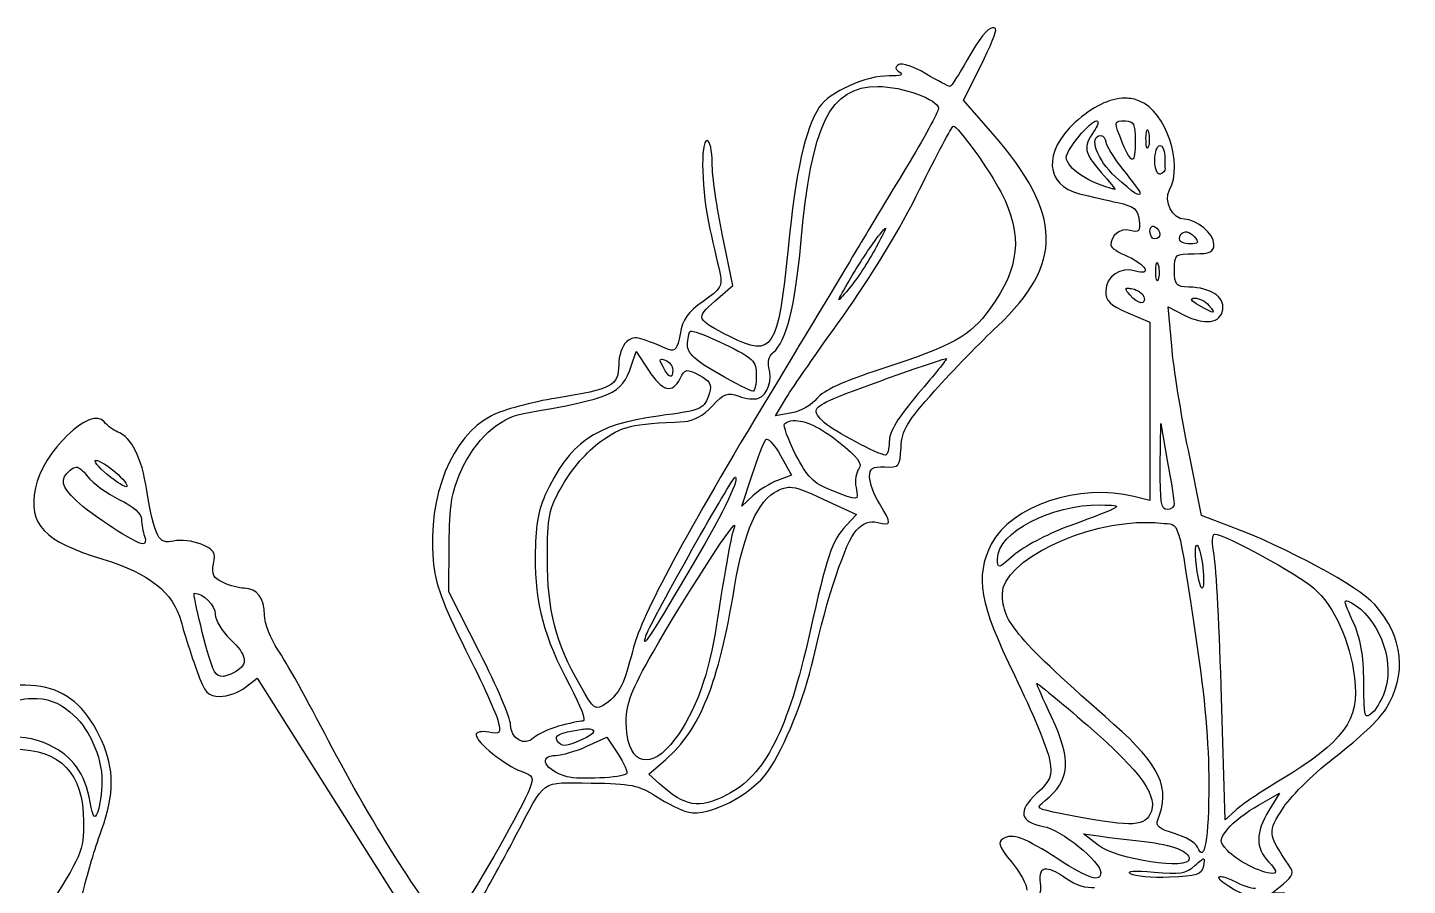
# Model space of a CAD drawing. Extents: x -354 to -51, y 1 to 137.
# Drawn here: x -136.2 to -62, y 91.2 to 137.4 of the extents above; entities that cross this region are included whole.
import ezdxf

# ---------------------------------------------------------------- set-up
doc = ezdxf.new("R2010")
doc.units = 0
doc.layers.add('Layer_1', color=7, linetype='CONTINUOUS')

msp = doc.modelspace()

# ---------------------------------------------------------------- linework, layer by layer
at = {"layer": 'Layer_1', "color": 7}
for points in [[(-84.309481, 137.366952), (-84.309481, 137.366952)], [(-84.290188, 131.659118), (-85.869419, 133.477577), (-84.938966, 135.324149)], [(-90.471515, 134.206836), (-90.471515, 134.206836)], [(-77.176201, 133.575144), (-77.176201, 133.575144)], [(-78.712991, 132.354753), (-78.712991, 132.354753)], [(-77.164077, 132.354753), (-77.164077, 132.354753)], [(-86.41457, 132.074185), (-86.41457, 132.074185)], [(-78.486993, 131.561003), (-78.486993, 131.561003)], [(-75.992191, 131.879604), (-75.992191, 131.879604)], [(-75.311993, 131.031836), (-75.311993, 131.031836)], [(-99.230877, 122.6699), (-98.272865, 123.498377), (-98.830694, 126.191615)], [(-90.059205, 126.585183), (-90.059205, 126.585183)], [(-75.679102, 126.697078), (-75.679102, 126.697078)], [(-73.933953, 126.387847), (-73.933953, 126.387847)], [(-75.463025, 124.735854), (-75.463025, 124.735854)], [(-77.028477, 123.35892), (-77.028477, 123.35892)], [(-73.425733, 122.820381), (-73.425733, 122.820381)], [(-77.031785, 122.036003), (-75.84116, 121.525576), (-75.84116, 116.73276), (-75.84116, 111.939943), (-76.701055, 112.156021)], [(-74.672032, 120.252271), (-74.855586, 122.351849), (-74.007266, 121.913081)], [(-100.505839, 121.043264), (-100.505839, 121.043264)], [(-103.745882, 119.154799), (-103.47303, 119.960676), (-103.47303, 119.960676)], [(-103.47303, 119.960676), (-102.817634, 118.948094)], [(-102.098297, 119.543958), (-102.098297, 119.543958)], [(-86.780576, 119.568763), (-86.780576, 119.568763)], [(-95.109439, 116.647323), (-95.98918, 116.484715), (-95.390008, 117.474697)], [(-95.024002, 116.239974), (-95.024002, 116.239974)], [(-75.283328, 113.767773), (-75.254666, 116.082878), (-75.254666, 116.082878)], [(-75.254666, 116.082878), (-74.906299, 114.098503)], [(-96.445586, 115.244481), (-96.445586, 115.244481)], [(-95.717981, 114.365841), (-95.121566, 113.304203), (-95.866258, 113.022531)], [(-71.475535, 110.531036), (-73.063035, 111.124697), (-73.775756, 114.639244)], [(-133.592536, 113.72974), (-133.592536, 113.72974)], [(-132.532549, 114.098503), (-132.532549, 114.098503)], [(-98.137266, 113.19947), (-98.137266, 113.19947)], [(-97.203508, 112.185234), (-97.796062, 111.629609), (-97.234925, 113.327353)], [(-95.20866, 112.651011), (-95.20866, 112.651011)], [(-93.383585, 111.996168), (-91.633477, 111.177063), (-92.186345, 110.587261)], [(-78.504632, 111.699064), (-78.504632, 111.699064)], [(-98.182464, 110.608758), (-98.182464, 110.608758)], [(-75.917778, 110.762549), (-75.917778, 110.762549)], [(-72.361338, 110.129753), (-72.361338, 110.129753)], [(-111.884576, 103.752742), (-113.544285, 107.033025), (-113.532708, 109.573575)], [(-73.308326, 109.532235), (-73.308326, 109.532235)], [(-127.241983, 106.954753), (-127.241983, 106.954753)], [(-65.293105, 106.543547), (-65.293105, 106.543547)], [(-124.493624, 101.894596), (-123.863035, 102.391242), (-119.592217, 95.624522), (-115.321952, 88.858354), (-117.269949, 87.717891)], [(-81.926577, 102.090828), (-81.926577, 102.090828)], [(-136.010715, 101.291566), (-136.010715, 101.291566)], [(-71.239614, 95.273398), (-71.797994, 94.761319), (-71.990368, 101.320782)], [(-106.165715, 99.655008), (-106.165715, 99.655008)], [(-106.121067, 98.722353), (-105.048403, 99.209627), (-105.048403, 99.209627)], [(-105.048403, 99.209627), (-104.448681, 98.294609)], [(-102.2124, 96.69829), (-102.786767, 97.218086), (-101.888838, 98.006325)], [(-70.003238, 95.556173), (-68.863876, 96.195581), (-68.863876, 96.195581)], [(-68.863876, 96.195581), (-69.442101, 95.26017)], [(-79.413035, 94.002297), (-78.486993, 93.877171)], [(-78.630859, 93.400921), (-79.413035, 94.002297), (-79.413035, 94.002297)], [(-81.391345, 92.130368), (-81.391345, 92.130368)], [(-72.954995, 92.663945), (-72.954995, 92.663945)], [(-72.003048, 91.712549), (-72.003048, 91.712549)], [(-68.594331, 90.81517), (-69.285005, 90.81517), (-68.660478, 91.327798)]]:
    msp.add_lwpolyline(points, dxfattribs=at)
for points in [[(-84.309481, 137.366952), (-84.587667, 137.339097), (-85.019292, 136.785921), (-85.666021, 135.639995)], [(-84.938966, 135.324149), (-84.427393, 136.340002), (-84.068389, 137.230591), (-84.140808, 137.303012)], [(-84.140808, 137.303012), (-84.189463, 137.35167), (-84.245278, 137.373384), (-84.309481, 137.366952)], [(-89.354753, 135.384784), (-89.570549, 135.251409), (-89.554448, 135.135579), (-89.296875, 134.974678)], [(-87.890725, 134.888688), (-88.530755, 135.26377), (-89.189337, 135.487011), (-89.354753, 135.384784)], [(-85.666021, 135.639995), (-86.110945, 134.851638), (-86.531535, 134.206836), (-86.600882, 134.206836)], [(-89.864077, 134.773485), (-91.082667, 134.804115), (-93.092778, 133.905996), (-93.625568, 133.092829)], [(-89.296875, 134.974678), (-89.062244, 134.828135), (-89.258843, 134.758273), (-89.864077, 134.773485)], [(-86.600882, 134.206836), (-86.670202, 134.206836), (-87.250699, 134.513609), (-87.890725, 134.888688)], [(-94.621062, 125.74017), (-94.04488, 132.214116), (-93.068163, 134.206836), (-90.471515, 134.206836)], [(-90.471515, 134.206836), (-89.156591, 134.206836), (-87.218243, 133.50259), (-87.218243, 133.025031)], [(-93.625568, 133.092829), (-94.388576, 131.928352), (-94.885747, 129.675818), (-95.302917, 125.491021)], [(-87.218243, 133.025031), (-87.218243, 132.843252), (-88.006129, 131.397599), (-88.969452, 129.812549)], [(-77.176201, 133.575144), (-77.999542, 133.575991), (-78.936184, 133.127128), (-79.879912, 132.262701)], [(-76.394578, 133.423007), (-76.640001, 133.524666), (-76.901757, 133.574845), (-77.176201, 133.575144)], [(-74.788889, 128.63901), (-74.034774, 130.048061), (-74.969322, 132.83264), (-76.394578, 133.423007)], [(-79.879912, 132.262701), (-81.600842, 130.686385), (-81.479763, 128.883112), (-79.623048, 128.434509)], [(-80.339077, 130.390772), (-80.339077, 130.809651), (-79.059834, 132.354753), (-78.712991, 132.354753)], [(-78.712991, 132.354753), (-78.572154, 132.354753), (-78.6419, 132.090026), (-78.868434, 131.766605)], [(-77.309596, 131.155309), (-77.799023, 132.326661), (-77.795902, 132.354753), (-77.164077, 132.354753)], [(-77.164077, 132.354753), (-76.723096, 132.354753), (-76.63491, 132.178364), (-76.63491, 131.29642)], [(-88.230826, 128.658302), (-87.310104, 130.528126), (-86.49265, 132.065379), (-86.41457, 132.074185)], [(-86.41457, 132.074185), (-86.189357, 132.099585), (-84.415907, 129.636067), (-83.838742, 128.496245)], [(-84.049306, 121.311155), (-80.470471, 124.673471), (-80.532365, 127.332143), (-84.290188, 131.659118)], [(-78.868434, 131.766605), (-79.447051, 130.940509), (-79.392537, 130.648181), (-78.459432, 129.585448)], [(-77.69214, 129.342911), (-78.687741, 130.242373), (-79.16041, 131.561003), (-78.486993, 131.561003)], [(-78.486993, 131.561003), (-78.341471, 131.561003), (-78.221064, 131.412176), (-78.219653, 131.230273)], [(-75.932109, 130.960731), (-76.004581, 130.781596), (-76.059233, 130.992148), (-76.053927, 131.428711)], [(-76.053927, 131.428711), (-76.050541, 131.701561), (-76.026411, 131.861146), (-75.992191, 131.879604)], [(-75.992191, 131.879604), (-75.971646, 131.890695), (-75.947352, 131.851012), (-75.922186, 131.754481)], [(-75.922186, 131.754481), (-75.855096, 131.497049), (-75.859603, 131.139863), (-75.932109, 130.960731)], [(-99.65366, 131.29642), (-100.042305, 131.29642), (-99.959304, 128.518766), (-99.511445, 126.53392)], [(-99.389077, 130.09036), (-99.389077, 130.753602), (-99.508138, 131.29642), (-99.65366, 131.29642)], [(-78.219653, 131.230273), (-78.218242, 131.048372), (-77.801532, 130.376525), (-77.293611, 129.737582)], [(-76.63491, 131.29642), (-76.63491, 129.996992), (-76.810195, 129.960052), (-77.309596, 131.155309)], [(-75.576577, 130.216036), (-75.576577, 130.664725), (-75.457513, 131.031836), (-75.311993, 131.031836)], [(-75.311993, 131.031836), (-75.166471, 131.031836), (-75.04741, 130.793711), (-75.04741, 130.50267)], [(-98.830694, 126.191615), (-99.137637, 127.672785), (-99.389077, 129.427121), (-99.389077, 130.09036)], [(-77.731826, 128.671533), (-79.040163, 128.963647), (-80.339077, 129.819929), (-80.339077, 130.390772)], [(-75.292148, 129.495049), (-75.453994, 129.441099), (-75.576577, 129.751818), (-75.576577, 130.216036)], [(-75.04741, 130.50267), (-75.04741, 130.211628), (-75.038458, 129.887183), (-75.027564, 129.78168)], [(-88.969452, 129.812549), (-89.932798, 128.227496), (-91.107672, 126.275952), (-91.580561, 125.475586)], [(-78.459432, 129.585448), (-78.007786, 129.071061), (-77.680366, 128.660047), (-77.731826, 128.671533)], [(-76.370327, 128.480813), (-76.370327, 128.235184), (-76.716041, 128.461057), (-77.69214, 129.342911)], [(-77.293611, 129.737582), (-76.78569, 129.09864), (-76.370327, 128.533095), (-76.370327, 128.480813)], [(-75.027564, 129.78168), (-75.016642, 129.676176), (-75.135698, 129.547192), (-75.292148, 129.495049)], [(-92.347852, 121.861268), (-90.885871, 123.894084), (-89.232486, 126.624087), (-88.230826, 128.658302)], [(-83.838742, 128.496245), (-82.668968, 126.186191), (-82.838112, 124.466535), (-84.453897, 122.241055)], [(-79.623048, 128.434509), (-79.070863, 128.301099), (-78.143035, 128.086862), (-77.560952, 127.958259)], [(-73.984115, 127.063086), (-74.616708, 127.063086), (-75.11266, 128.034021), (-74.788889, 128.63901)], [(-77.560952, 127.958259), (-76.68264, 127.764214), (-76.488324, 127.603991), (-76.420486, 127.017335)], [(-76.420486, 127.017335), (-76.350052, 126.407975), (-76.417607, 126.331154), (-76.910517, 126.460057)], [(-72.401577, 125.725285), (-72.401577, 126.281348), (-73.326309, 127.063086), (-73.984115, 127.063086)], [(-99.511445, 126.53392), (-99.298032, 125.588035), (-99.050546, 124.494771), (-98.961883, 124.104715)], [(-90.059205, 126.585183), (-90.03691, 126.554864), (-90.199484, 126.237014), (-90.56026, 125.565435)], [(-90.440645, 126.165707), (-90.205848, 126.458434), (-90.076553, 126.608765), (-90.059205, 126.585183)], [(-76.910517, 126.460057), (-77.439579, 126.59841), (-77.942832, 126.212457), (-77.953416, 125.660242)], [(-75.84116, 126.417063), (-75.84116, 126.587215), (-75.77398, 126.692876), (-75.679102, 126.697078)], [(-75.576577, 126.004753), (-75.722096, 126.004753), (-75.84116, 126.190193), (-75.84116, 126.417063)], [(-75.679102, 126.697078), (-75.647477, 126.698489), (-75.612955, 126.688696), (-75.576577, 126.666211)], [(-75.576577, 126.666211), (-75.431055, 126.576276), (-75.311993, 126.390286), (-75.311993, 126.253351)], [(-75.311993, 126.253351), (-75.311993, 126.11642), (-75.431055, 126.004753), (-75.576577, 126.004753)], [(-74.25366, 125.988768), (-74.25366, 126.239443), (-74.114234, 126.378469), (-73.933953, 126.387847)], [(-73.933953, 126.387847), (-73.9082, 126.389188), (-73.881719, 126.388), (-73.854578, 126.383989)], [(-73.854578, 126.383989), (-73.72431, 126.364742), (-73.581077, 126.283611), (-73.457153, 126.134287)], [(-95.302917, 125.491021), (-95.845447, 120.048315), (-96.137764, 119.601664), (-98.407361, 120.745057)], [(-91.580561, 125.475586), (-92.053424, 124.675221), (-94.166447, 121.162878), (-96.275813, 117.670378)], [(-96.101628, 119.902798), (-95.4008, 120.484433), (-94.92028, 122.378096), (-94.621062, 125.74017)], [(-90.56026, 125.565435), (-90.963643, 124.814518), (-91.630861, 123.802486), (-92.04303, 123.316476)], [(-91.923416, 123.916749), (-91.445419, 124.732854), (-90.778175, 125.744886), (-90.440645, 126.165707)], [(-77.953416, 125.660242), (-77.955673, 125.543681), (-77.541109, 125.274433), (-77.031785, 125.061623)], [(-73.69197, 125.74017), (-74.000817, 125.74017), (-74.25366, 125.851837), (-74.25366, 125.988768)], [(-73.457153, 126.134287), (-73.185054, 125.806438), (-73.224636, 125.74017), (-73.69197, 125.74017)], [(-73.45991, 125.211003), (-72.588267, 125.211003), (-72.401577, 125.301817), (-72.401577, 125.725285)], [(-77.031785, 125.061623), (-76.063435, 124.657021), (-75.716889, 123.993612), (-76.624437, 124.281654)], [(-75.524761, 124.284961), (-75.521374, 124.557811), (-75.497244, 124.717396), (-75.463025, 124.735854)], [(-75.463025, 124.735854), (-75.442479, 124.746945), (-75.418182, 124.707262), (-75.393019, 124.610731)], [(-74.518243, 124.325201), (-74.518243, 125.182219), (-74.483874, 125.211003), (-73.45991, 125.211003)], [(-98.961883, 124.104715), (-98.823427, 123.495702), (-98.951638, 123.290139), (-99.869185, 122.649506)], [(-76.624437, 124.281654), (-77.399481, 124.527644), (-78.22241, 123.974881), (-78.22241, 123.207886)], [(-75.402942, 123.816981), (-75.475411, 123.637846), (-75.530067, 123.848398), (-75.524761, 124.284961)], [(-75.393019, 124.610731), (-75.32593, 124.353302), (-75.330437, 123.996113), (-75.402942, 123.816981)], [(-73.741029, 123.417348), (-74.441725, 123.437273), (-74.518243, 123.526599), (-74.518243, 124.325201)], [(-92.04303, 123.316476), (-92.765553, 122.464484), (-92.761379, 122.486088), (-91.923416, 123.916749)], [(-78.22241, 123.207886), (-78.22241, 122.675821), (-77.989365, 122.44647), (-77.031785, 122.036003)], [(-76.924848, 122.992361), (-77.155015, 123.269684), (-77.201626, 123.364324), (-77.028477, 123.35892)], [(-77.028477, 123.35892), (-76.97076, 123.357226), (-76.88832, 123.34399), (-76.78043, 123.323092)], [(-76.78043, 123.323092), (-76.506084, 123.269921), (-76.2319, 123.077801), (-76.171338, 122.895898)], [(-71.922019, 122.21625), (-71.825894, 122.891416), (-72.572073, 123.384114), (-73.741029, 123.417348)], [(-99.869185, 122.649506), (-100.696192, 122.072099), (-100.977847, 121.675363), (-101.115481, 120.893333)], [(-98.407361, 120.745057), (-100.273942, 121.685404), (-100.299633, 121.74602), (-99.230877, 122.6699)], [(-76.171338, 122.895898), (-76.014199, 122.423912), (-76.505167, 122.486675), (-76.924848, 122.992361)], [(-73.195327, 122.432878), (-73.650464, 122.693059), (-73.722041, 122.81392), (-73.425733, 122.820381)], [(-73.425733, 122.820381), (-73.188906, 122.825545), (-72.847321, 122.65116), (-72.66616, 122.432878)], [(-95.390008, 117.474697), (-95.060575, 118.018956), (-93.691699, 119.992734), (-92.347852, 121.861268)], [(-84.453897, 122.241055), (-85.528475, 120.760988), (-86.37905, 120.291878), (-90.318827, 119.005972)], [(-74.007266, 121.913081), (-72.903159, 121.342123), (-72.02838, 121.469236), (-71.922019, 122.21625)], [(-72.66616, 122.432878), (-72.263333, 121.947493), (-72.346227, 121.947493), (-73.195327, 122.432878)], [(-100.711993, 120.296368), (-100.711993, 120.622646), (-100.647517, 120.95339), (-100.569228, 121.031687)], [(-100.569228, 121.031687), (-100.559435, 121.04148), (-100.537854, 121.04507), (-100.505839, 121.043264)], [(-100.505839, 121.043264), (-100.281729, 121.03062), (-99.544426, 120.74563), (-98.725411, 120.348182)], [(-87.421091, 117.839048), (-86.458879, 118.91035), (-84.941531, 120.472918), (-84.049306, 121.311155)], [(-103.997785, 120.466142), (-104.227732, 120.275303), (-104.41616, 119.721112), (-104.41616, 119.234727)], [(-101.730088, 120.065959), (-103.447489, 120.785818), (-103.583624, 120.809866), (-103.997785, 120.466142)], [(-101.115481, 120.893333), (-101.257168, 120.088532), (-101.382266, 119.920166), (-101.730088, 120.065959)], [(-99.058346, 118.761785), (-100.315355, 119.477041), (-100.711993, 119.845425), (-100.711993, 120.296368)], [(-98.725411, 120.348182), (-97.155878, 119.586534), (-97.022683, 119.455603), (-97.015543, 118.662564)], [(-73.775756, 114.639244), (-74.168003, 116.57202), (-74.571332, 119.097663), (-74.672032, 120.252271)], [(-102.031602, 119.119522), (-102.202934, 119.439672), (-102.232674, 119.558086), (-102.098297, 119.543958)], [(-102.098297, 119.543958), (-102.053509, 119.539245), (-101.990881, 119.519828), (-101.908681, 119.488284)], [(-96.334241, 119.088105), (-96.423034, 119.367857), (-96.32284, 119.719193), (-96.101628, 119.902798)], [(-92.840638, 117.425088), (-91.637739, 117.938568), (-86.844471, 119.634092), (-86.780576, 119.568763)], [(-86.780576, 119.568763), (-86.755486, 119.543109), (-87.438724, 118.696132), (-88.299174, 117.686363)], [(-109.5149, 116.625273), (-104.772519, 117.440175), (-104.248839, 117.669402), (-103.745882, 119.154799)], [(-104.41616, 119.234727), (-104.41616, 118.112555), (-104.752518, 117.933014), (-107.767549, 117.447688)], [(-102.817634, 118.948094), (-102.080822, 117.809497), (-101.524014, 117.663938), (-101.106661, 118.50106)], [(-101.505743, 118.964632), (-101.505743, 118.447816), (-101.703361, 118.506202), (-102.031602, 119.119522)], [(-101.908681, 119.488284), (-101.687037, 119.403228), (-101.505743, 119.167344), (-101.505743, 118.964632)], [(-101.106661, 118.50106), (-100.844511, 119.026899), (-100.772372, 119.039737), (-100.093529, 118.684064)], [(-97.206263, 117.81204), (-97.315404, 117.81712), (-98.148843, 118.244263), (-99.058346, 118.761785)], [(-96.887659, 117.437765), (-96.401698, 117.624243), (-96.128315, 118.439324), (-96.334241, 119.088105)], [(-90.318827, 119.005972), (-92.341618, 118.345761), (-93.430067, 117.844492), (-93.754552, 117.424534)], [(-100.093529, 118.684064), (-99.517931, 118.382484), (-99.400058, 118.177969), (-99.537904, 117.721091)], [(-97.015543, 118.662564), (-97.011225, 118.189622), (-97.097125, 117.80696), (-97.206263, 117.81204)], [(-107.767549, 117.447688), (-109.07726, 117.236868), (-110.651205, 116.808325), (-111.265008, 116.495188)], [(-96.275813, 117.670378), (-100.740631, 110.277909), (-103.195569, 105.719582), (-103.614141, 104.044336)], [(-99.537904, 117.721091), (-99.803545, 116.84069), (-99.885568, 116.804032), (-102.299493, 116.480303)], [(-99.386319, 117.011124), (-98.744097, 117.698609), (-98.549449, 117.772201), (-97.959774, 117.548007)], [(-97.959774, 117.548007), (-97.584144, 117.405191), (-97.101654, 117.355644), (-96.887659, 117.437765)], [(-93.754552, 117.424534), (-94.015803, 117.086443), (-94.625516, 116.736708), (-95.109439, 116.647323)], [(-93.343897, 116.11981), (-94.038321, 116.748262), (-93.962288, 116.946295), (-92.840638, 117.425088)], [(-88.299174, 117.686363), (-89.402248, 116.391847), (-89.864077, 115.631083), (-89.864077, 115.106674)], [(-89.229077, 114.79634), (-89.178884, 115.736219), (-88.922891, 116.167), (-87.421091, 117.839048)], [(-132.083858, 116.163354), (-132.774902, 117.0844), (-135.429981, 114.542645), (-135.791883, 112.613529)], [(-112.904324, 113.504843), (-112.1528, 115.197773), (-110.852012, 116.395515), (-109.5149, 116.625273)], [(-100.883971, 116.182096), (-100.416188, 116.202444), (-99.847939, 116.516958), (-99.386319, 117.011124)], [(-131.352948, 115.617652), (-131.59913, 115.709955), (-131.927789, 115.955336), (-132.083858, 116.163354)], [(-111.265008, 116.495188), (-113.390248, 115.410972), (-114.703476, 112.155234), (-114.393706, 108.739035)], [(-102.299493, 116.480303), (-105.703, 116.023863), (-107.090921, 115.047289), (-108.383256, 112.199565)], [(-105.396219, 115.102816), (-104.216937, 115.953019), (-103.784657, 116.056002), (-100.883971, 116.182096)], [(-94.897222, 114.420411), (-95.312408, 115.231258), (-95.580008, 115.966727), (-95.491983, 116.054766)], [(-95.491983, 116.054766), (-95.378637, 116.168109), (-95.219201, 116.228954), (-95.024002, 116.239974)], [(-95.024002, 116.239974), (-94.438402, 116.273034), (-93.532111, 115.861396), (-92.590386, 115.098958)], [(-90.062513, 114.376867), (-90.45185, 114.404215), (-92.864181, 115.685662), (-93.343897, 116.11981)], [(-129.793007, 112.480687), (-130.08266, 114.269753), (-130.615749, 115.341255), (-131.352948, 115.617652)], [(-107.429102, 112.775586), (-106.938956, 113.641853), (-106.116128, 114.583801), (-105.396219, 115.102816)], [(-97.234925, 113.327353), (-96.926236, 114.260883), (-96.592915, 115.115121), (-96.494092, 115.225738)], [(-96.494092, 115.225738), (-96.481731, 115.239567), (-96.465232, 115.245609), (-96.445586, 115.244481)], [(-96.445586, 115.244481), (-96.308057, 115.236522), (-96.004987, 114.876502), (-95.717981, 114.365841)], [(-92.590386, 115.098958), (-91.549567, 114.256291), (-91.283759, 113.90318), (-91.496775, 113.646507)], [(-89.864077, 115.106674), (-89.864077, 114.697616), (-89.953375, 114.369191), (-90.062513, 114.376867)], [(-92.99498, 112.49171), (-93.949198, 112.870131), (-94.269235, 113.193972), (-94.897222, 114.420411)], [(-90.104956, 113.740764), (-89.325628, 113.703564), (-89.284824, 113.752307), (-89.229077, 114.79634)], [(-133.586471, 111.925612), (-134.410961, 112.700958), (-134.489548, 113.09406), (-133.915548, 113.570437)], [(-133.915548, 113.570437), (-133.791861, 113.673087), (-133.691988, 113.729314), (-133.592536, 113.72974)], [(-133.592536, 113.72974), (-133.426776, 113.730587), (-133.261902, 113.576934), (-132.988403, 113.229236)], [(-131.922353, 113.330658), (-132.426179, 113.753026), (-132.700838, 114.098503), (-132.532549, 114.098503)], [(-132.532549, 114.098503), (-132.36426, 114.098503), (-131.892432, 113.811068), (-131.484136, 113.459645)], [(-91.496775, 113.646507), (-91.651503, 113.460052), (-91.721384, 113.009588), (-91.651667, 112.644949)], [(-90.921307, 113.211597), (-90.922153, 113.678765), (-90.776944, 113.772841), (-90.104956, 113.740764)], [(-74.915118, 111.45267), (-75.23984, 111.45267), (-75.306611, 111.873621), (-75.283328, 113.767773)], [(-74.906299, 114.098503), (-74.714769, 113.007096), (-74.549206, 111.965298), (-74.538086, 111.783398)], [(-132.988403, 113.229236), (-132.697655, 112.859612), (-131.924544, 112.298013), (-131.270265, 111.981286)], [(-130.874493, 112.69125), (-130.947253, 112.620302), (-131.418528, 112.908296), (-131.922353, 113.330658)], [(-131.484136, 113.459645), (-131.075839, 113.108225), (-130.801734, 112.762195), (-130.874493, 112.69125)], [(-113.532708, 109.573575), (-113.523536, 111.645267), (-113.407839, 112.370589), (-112.904324, 113.504843)], [(-102.930633, 104.705795), (-102.611016, 105.57833), (-98.247731, 113.309932), (-98.137266, 113.19947)], [(-98.137266, 113.19947), (-97.937481, 112.999685), (-98.854009, 111.155823), (-100.745064, 107.953004)], [(-95.866258, 113.022531), (-96.275779, 112.867365), (-96.877511, 112.490607), (-97.203508, 112.185234)], [(-90.39214, 111.776785), (-90.682626, 112.253244), (-90.921307, 112.899098), (-90.921307, 113.211597)], [(-76.701055, 112.156021), (-79.595994, 112.88418), (-83.350648, 111.630814), (-84.373421, 109.595075)], [(-135.791883, 112.613529), (-136.16706, 110.613663), (-135.366729, 109.769722), (-132.159925, 108.783686)], [(-128.358745, 109.757132), (-129.165404, 109.554675), (-129.387662, 109.977065), (-129.793007, 112.480687)], [(-108.383256, 112.199565), (-108.75914, 111.371283), (-108.903807, 110.46698), (-108.908012, 108.920936)], [(-108.252618, 108.806836), (-108.252618, 111.131625), (-108.190648, 111.429657), (-107.429102, 112.775586)], [(-98.185221, 107.275008), (-97.688386, 110.248823), (-96.922991, 111.965942), (-95.871769, 112.464702)], [(-95.871769, 112.464702), (-95.621026, 112.583667), (-95.43161, 112.651434), (-95.20866, 112.651011)], [(-95.20866, 112.651011), (-94.837075, 112.650446), (-94.373525, 112.45941), (-93.383585, 111.996168)], [(-91.651667, 112.644949), (-91.50641, 111.885031), (-91.474262, 111.88863), (-92.99498, 112.49171)], [(-130.000265, 109.600586), (-130.368985, 109.600586), (-132.767555, 111.155507), (-133.586471, 111.925612)], [(-131.270265, 111.981286), (-130.504034, 111.610356), (-130.080743, 111.232999), (-130.080743, 110.921299)], [(-90.484192, 110.757034), (-89.728514, 110.567375), (-89.719065, 110.672842), (-90.39214, 111.776785)], [(-84.043243, 108.799671), (-84.043243, 110.226609), (-81.155069, 111.738327), (-78.504632, 111.699064)], [(-78.504632, 111.699064), (-77.164413, 111.679195), (-77.12874, 111.7031), (-80.304349, 110.520013)], [(-74.538086, 111.783398), (-74.527023, 111.601494), (-74.696836, 111.45267), (-74.915118, 111.45267)], [(-130.080743, 110.921299), (-130.080743, 110.655144), (-130.008116, 110.249139), (-129.919786, 110.018958)], [(-102.569035, 103.779753), (-100.984736, 106.558725), (-98.297416, 110.724864), (-98.182464, 110.608758)], [(-98.182464, 110.608758), (-98.17479, 110.601025), (-98.17886, 110.574112), (-98.195144, 110.526628)], [(-92.186345, 110.587261), (-92.943003, 109.779518), (-93.21677, 108.973127), (-94.137096, 104.838086)], [(-91.650563, 110.322677), (-91.264192, 110.739971), (-90.922898, 110.867146), (-90.484192, 110.757034)], [(-83.77866, 106.913964), (-83.77866, 108.724016), (-79.30228, 110.835501), (-75.917778, 110.762549)], [(-75.917778, 110.762549), (-75.692144, 110.757695), (-75.47115, 110.742906), (-75.25687, 110.717899)], [(-75.25687, 110.717899), (-74.178902, 110.59205), (-74.396323, 111.324837), (-73.314388, 104.176628)], [(-129.919786, 110.018958), (-129.831457, 109.788772), (-129.867668, 109.600586), (-130.000265, 109.600586)], [(-126.875977, 109.587909), (-127.323252, 109.773174), (-127.99045, 109.849571), (-128.358745, 109.757132)], [(-98.195144, 110.526628), (-98.381013, 109.984877), (-98.590625, 108.826801), (-99.235839, 104.784066)], [(-93.945826, 103.458395), (-93.200017, 106.740617), (-92.201108, 109.728075), (-91.650563, 110.322677)], [(-80.304349, 110.520013), (-81.376703, 110.12051), (-82.656626, 109.44001), (-83.148619, 109.00803)], [(-72.39, 109.005273), (-72.507819, 109.643693), (-72.495481, 110.129753), (-72.361338, 110.129753)], [(-72.361338, 110.129753), (-71.840742, 110.129753), (-67.873383, 107.970208), (-67.02447, 107.224848)], [(-63.743086, 106.336289), (-64.578083, 107.287284), (-68.523076, 109.42709), (-71.475535, 110.531036)], [(-126.2057, 108.536188), (-126.083949, 109.144922), (-126.183884, 109.301239), (-126.875977, 109.587909)], [(-84.373421, 109.595075), (-85.265254, 107.820038), (-85.013408, 106.40149), (-83.114995, 102.506445)], [(-73.296199, 108.103485), (-73.442164, 109.023174), (-73.413928, 109.582815), (-73.308326, 109.532235)], [(-73.308326, 109.532235), (-73.244958, 109.501888), (-73.153623, 109.251997), (-73.055316, 108.728012)], [(-132.159925, 108.783686), (-129.644194, 108.010143), (-128.382432, 107.004884), (-127.958012, 105.436155)], [(-125.68866, 107.519748), (-126.222289, 107.76288), (-126.321352, 107.957923), (-126.2057, 108.536188)], [(-114.393706, 108.739035), (-114.274541, 107.424851), (-113.918309, 106.440008), (-112.64966, 103.912595)], [(-108.908012, 108.920936), (-108.914954, 106.373926), (-108.435109, 104.583282), (-107.050967, 101.993814)], [(-106.492588, 101.998776), (-107.812535, 104.319509), (-108.252618, 106.020358), (-108.252618, 108.806836)], [(-83.148619, 109.00803), (-84.004122, 108.256904), (-84.043243, 108.247932), (-84.043243, 108.799671)], [(-73.055316, 108.728012), (-72.95973, 108.21835), (-72.928861, 107.581134), (-72.986965, 107.311939)], [(-71.990368, 101.320782), (-72.096147, 104.928598), (-72.275883, 108.386811), (-72.39, 109.005273)], [(-100.745064, 107.953004), (-102.736876, 104.579529), (-103.263449, 103.7972), (-102.930633, 104.705795)], [(-72.986965, 107.311939), (-73.045041, 107.042747), (-73.184385, 107.398923), (-73.296199, 108.103485)], [(-126.245936, 102.919856), (-126.543288, 103.641732), (-127.361148, 106.954753), (-127.241983, 106.954753)], [(-127.241983, 106.954753), (-126.76621, 106.954753), (-126.111993, 106.297494), (-126.111993, 105.819799)], [(-124.56473, 107.219336), (-124.819819, 107.219336), (-125.325629, 107.354337), (-125.68866, 107.519748)], [(-123.46616, 105.772397), (-123.46616, 106.683253), (-123.872919, 107.219336), (-124.56473, 107.219336)], [(-101.888838, 98.006325), (-100.019556, 99.647577), (-99.057341, 102.055226), (-98.185221, 107.275008)], [(-77.774823, 99.894236), (-83.009658, 104.507316), (-83.77866, 105.406236), (-83.77866, 106.913964)], [(-67.02447, 107.224848), (-65.932058, 106.265705), (-65.065278, 104.356384), (-64.835594, 102.402266)], [(-64.920481, 105.435051), (-65.287556, 106.240934), (-65.405339, 106.52481), (-65.293105, 106.543547)], [(-65.293105, 106.543547), (-65.242087, 106.55207), (-65.143247, 106.505929), (-64.999306, 106.428894)], [(-64.999306, 106.428894), (-63.614715, 105.687894), (-62.711158, 103.474239), (-63.147773, 101.892942)], [(-63.152734, 100.717752), (-61.993066, 102.594126), (-62.201809, 104.580869), (-63.743086, 106.336289)], [(-127.958012, 105.436155), (-127.770551, 104.743271), (-127.389182, 103.551551), (-127.110242, 102.787564)], [(-126.111993, 105.819799), (-126.111993, 105.497022), (-125.754805, 104.896247), (-125.318243, 104.484205)], [(-122.741862, 103.907083), (-123.144898, 104.493329), (-123.46616, 105.320749), (-123.46616, 105.772397)], [(-64.339501, 102.145399), (-64.345428, 103.652059), (-64.495243, 104.501449), (-64.920481, 105.435051)], [(-99.235839, 104.784066), (-99.635781, 102.278074), (-100.47997, 100.165892), (-101.619293, 98.818814)], [(-94.137096, 104.838086), (-95.310472, 99.566122), (-96.542945, 97.153367), (-98.599735, 96.104079)], [(-125.318243, 104.484205), (-124.397982, 103.615624), (-124.317306, 103.115436), (-125.036021, 102.73079)], [(-120.02437, 99.017253), (-121.12047, 101.127305), (-122.343477, 103.327599), (-122.741862, 103.907083)], [(-112.64966, 103.912595), (-111.772979, 102.166069), (-110.981163, 100.424117), (-110.890183, 100.041963)], [(-103.614141, 104.044336), (-103.777756, 103.389493), (-104.037282, 102.531874), (-104.190713, 102.138786)], [(-73.314388, 104.176628), (-72.907141, 101.485984), (-72.673797, 98.78628), (-72.673876, 96.768295)], [(-110.230928, 99.890378), (-110.227739, 100.210568), (-110.971875, 101.948625), (-111.884576, 103.752742)], [(-104.010466, 100.050229), (-104.003692, 101.027339), (-103.720398, 101.760188), (-102.569035, 103.779753)], [(-96.386605, 97.371325), (-95.478343, 98.681942), (-94.446683, 101.254254), (-93.945826, 103.458395)], [(-132.217803, 99.012292), (-133.679418, 102.234575), (-135.954666, 102.771351), (-140.742899, 101.022575)], [(-127.110242, 102.787564), (-126.663673, 101.564436), (-126.514722, 101.398503), (-125.863945, 101.398503)], [(-125.036021, 102.73079), (-125.75601, 102.345463), (-126.026734, 102.387712), (-126.245936, 102.919856)], [(-83.114995, 102.506445), (-82.170829, 100.569235), (-81.325743, 98.533005), (-81.237557, 97.98152)], [(-125.863945, 101.398503), (-125.457464, 101.398503), (-124.84067, 101.621622), (-124.493624, 101.894596)], [(-107.050967, 101.993814), (-106.456, 100.880744), (-106.159311, 100.074779), (-106.344861, 100.073933)], [(-105.087539, 101.019267), (-105.690221, 100.62437), (-105.724844, 100.648921), (-106.492588, 101.998776)], [(-104.190713, 102.138786), (-104.344143, 101.745696), (-104.747613, 101.241988), (-105.087539, 101.019267)], [(-81.926577, 102.090828), (-81.926577, 102.154599), (-80.692278, 101.137007), (-79.18373, 99.829192)], [(-81.132827, 100.297726), (-81.569283, 101.220297), (-81.926577, 102.027054), (-81.926577, 102.090828)], [(-64.835594, 102.402266), (-64.566459, 100.112244), (-65.400623, 98.963061), (-68.829702, 96.899483)], [(-63.869866, 100.53144), (-64.304946, 100.138279), (-64.332079, 100.23078), (-64.339501, 102.145399)], [(-63.147773, 101.892942), (-63.29115, 101.373642), (-63.616024, 100.760828), (-63.869866, 100.53144)], [(-140.045062, 100.326939), (-138.091474, 100.940578), (-136.887712, 101.256249), (-136.010715, 101.291566)], [(-136.010715, 101.291566), (-135.133721, 101.326884), (-134.583469, 101.081695), (-133.936492, 100.572783)], [(-133.936492, 100.572783), (-132.94071, 99.789498), (-132.19384, 98.171902), (-132.215599, 96.844912)], [(-81.476232, 95.804771), (-80.128711, 96.876022), (-80.04322, 97.994522), (-81.132827, 100.297726)], [(-65.779275, 98.229015), (-64.648817, 99.089561), (-63.466715, 100.209682), (-63.152734, 100.717752)], [(-135.060972, 98.79401), (-136.606184, 99.542037), (-138.747929, 99.34156), (-142.338668, 98.112158)], [(-111.406672, 99.477518), (-111.781725, 99.549214), (-112.089077, 99.485392), (-112.089077, 99.335854)], [(-110.890183, 100.041963), (-110.739363, 99.408472), (-110.78495, 99.358669), (-111.406672, 99.477518)], [(-108.989591, 99.168284), (-109.474347, 98.683528), (-110.23852, 99.1282), (-110.230928, 99.890378)], [(-107.647935, 99.799426), (-108.188729, 99.649231), (-108.792682, 99.365194), (-108.989591, 99.168284)], [(-107.724552, 99.018907), (-107.900303, 99.30328), (-107.62797, 99.433446), (-106.46668, 99.620283)], [(-106.344861, 100.073933), (-106.520734, 100.073086), (-107.107143, 99.949622), (-107.647935, 99.799426)], [(-106.46668, 99.620283), (-106.352526, 99.638656), (-106.252174, 99.650021), (-106.165715, 99.655008)], [(-106.165715, 99.655008), (-105.560518, 99.689919), (-105.635185, 99.413936), (-106.412659, 99.059697)], [(-101.619293, 98.818814), (-102.886846, 97.320093), (-104.025339, 97.90657), (-104.010466, 100.050229)], [(-79.18373, 99.829192), (-76.252358, 97.287911), (-75.340106, 95.98438), (-75.839506, 95.051258)], [(-75.421132, 94.762973), (-74.710304, 96.438323), (-75.292026, 97.706331), (-77.774823, 99.894236)], [(-132.84178, 95.71437), (-133.136584, 97.286785), (-133.773771, 98.170888), (-135.060972, 98.79401)], [(-132.216703, 94.254753), (-131.5392, 96.109091), (-131.539889, 97.517823), (-132.217803, 99.012292)], [(-113.793434, 89.22767), (-114.311534, 89.22767), (-117.724552, 94.589977), (-120.02437, 99.017253)], [(-112.089077, 99.335854), (-112.089077, 98.946971), (-110.505864, 97.668087), (-109.659318, 97.372978)], [(-107.789596, 98.229015), (-107.462176, 98.232204), (-106.711061, 98.454367), (-106.121067, 98.722353)], [(-106.412659, 99.059697), (-107.239122, 98.683133), (-107.511706, 98.674517), (-107.724552, 99.018907)], [(-136.913056, 98.564154), (-134.418256, 98.544116), (-133.222246, 97.25948), (-133.198966, 94.668714)], [(-107.194285, 97.078076), (-108.371394, 97.397879), (-108.796215, 98.219194), (-107.789596, 98.229015)], [(-104.448681, 98.294609), (-104.118757, 97.791308), (-103.914507, 97.314045), (-103.994481, 97.234072)], [(-81.237557, 97.98152), (-81.095266, 97.091665), (-81.174407, 96.888411), (-81.938151, 96.174635)], [(-68.653313, 95.42829), (-68.202965, 96.108177), (-66.909761, 97.368463), (-65.779275, 98.229015)], [(-109.659318, 97.372978), (-109.013354, 97.147793), (-108.969251, 97.053636), (-109.211181, 96.416618)], [(-103.994481, 97.234072), (-104.204482, 97.024064), (-106.570594, 96.908627), (-107.194285, 97.078076)], [(-100.642539, 95.167564), (-99.581216, 94.909226), (-97.260049, 96.110929), (-96.386605, 97.371325)], [(-132.215599, 96.844912), (-132.225816, 96.220654), (-132.326665, 95.473818), (-132.439393, 95.185203)], [(-109.976268, 93.857878), (-108.318348, 97.019334), (-108.665301, 96.773778), (-105.900581, 96.741286)], [(-105.900581, 96.741286), (-103.751467, 96.716024), (-103.337947, 96.631668), (-102.417451, 96.029115)], [(-98.599735, 96.104079), (-100.110479, 95.333353), (-100.834952, 95.452473), (-102.2124, 96.69829)], [(-72.673876, 96.768295), (-72.673955, 93.732515), (-72.913929, 92.347315), (-73.276353, 93.29178)], [(-68.829702, 96.899483), (-69.848346, 96.286474), (-70.932619, 95.554931), (-71.239614, 95.273398)], [(-109.211181, 96.416618), (-109.576864, 95.453743), (-112.021456, 91.147529), (-112.804002, 90.087564)], [(-102.417451, 96.029115), (-101.843013, 95.653097), (-101.044494, 95.265399), (-100.642539, 95.167564)], [(-81.938151, 96.174635), (-82.969868, 95.210397), (-82.855158, 94.652921), (-81.576003, 94.412953)], [(-80.585468, 95.088189), (-81.978127, 95.361555), (-82.005585, 95.383936), (-81.476232, 95.804771)], [(-132.439393, 95.185203), (-132.60731, 94.75528), (-132.679897, 94.850914), (-132.84178, 95.71437)], [(-75.839506, 95.051258), (-76.202486, 94.372987), (-76.972634, 94.379018), (-80.585468, 95.088189)], [(-71.644205, 94.280108), (-71.368694, 94.629987), (-70.63009, 95.204264), (-70.003238, 95.556173)], [(-69.442101, 95.26017), (-70.173805, 94.076118), (-70.174457, 93.262615), (-69.444856, 92.485903)], [(-68.362822, 92.319987), (-69.520082, 94.01542), (-69.528792, 94.10657), (-68.653313, 95.42829)], [(-133.198966, 94.668714), (-133.184855, 93.099564), (-133.286229, 92.863285), (-135.333825, 89.694547)], [(-81.576003, 94.412953), (-80.626069, 94.234741), (-78.486993, 92.51774), (-78.486993, 91.933585)], [(-74.514936, 94.020486), (-75.341971, 94.268269), (-75.556466, 94.443972), (-75.421132, 94.762973)], [(-71.677829, 93.119249), (-72.124816, 93.621176), (-72.123551, 93.671318), (-71.644205, 94.280108)], [(-133.132271, 91.273231), (-132.921138, 92.112765), (-132.509099, 93.454388), (-132.216703, 94.254753)], [(-111.699367, 90.701618), (-111.285782, 91.418742), (-110.510461, 92.839231), (-109.976268, 93.857878)], [(-83.752752, 93.744879), (-84.051363, 93.557433), (-83.960899, 93.314471), (-83.28973, 92.500234)], [(-80.74918, 92.629771), (-82.58716, 93.821951), (-83.242664, 94.0651), (-83.752752, 93.744879)], [(-78.486993, 93.877171), (-77.97767, 93.808357), (-76.915309, 93.679446), (-76.126137, 93.591091)], [(-76.126137, 93.591091), (-74.605444, 93.420832), (-73.724493, 93.078609), (-73.724493, 92.657881)], [(-73.276353, 93.29178), (-73.361657, 93.514117), (-73.919122, 93.841978), (-74.514936, 94.020486)], [(-73.724493, 92.657881), (-73.724493, 92.031068), (-77.615838, 92.620424), (-78.630859, 93.400921)], [(-69.24642, 91.883976), (-69.87827, 91.901333), (-71.183746, 92.564442), (-71.677829, 93.119249)], [(-83.28973, 92.500234), (-82.830969, 91.943681), (-82.455743, 91.262752), (-82.455743, 90.987148)], [(-81.719318, 91.352052), (-81.7982, 91.889468), (-81.694709, 92.147939), (-81.391345, 92.130368)], [(-81.391345, 92.130368), (-81.155402, 92.116708), (-80.798789, 91.936365), (-80.312618, 91.590177)], [(-78.486993, 91.933585), (-78.486993, 91.37704), (-79.117125, 91.571187), (-80.74918, 92.629771)], [(-76.881301, 91.850352), (-77.124955, 92.008473), (-76.674486, 92.043522), (-75.620121, 91.947917)], [(-75.620121, 91.947917), (-74.2495, 91.823632), (-73.889004, 91.881041), (-73.424632, 92.299041)], [(-72.968776, 92.270378), (-73.054583, 91.814682), (-73.306957, 91.731616), (-74.785581, 91.67286)], [(-73.424632, 92.299041), (-73.151543, 92.544865), (-73.012966, 92.667634), (-72.954995, 92.663945)], [(-72.954995, 92.663945), (-72.897026, 92.660248), (-72.919824, 92.53046), (-72.968776, 92.270378)], [(-69.444856, 92.485903), (-69.039094, 92.054001), (-68.98062, 91.876667), (-69.24642, 91.883976)], [(-68.660478, 91.327798), (-68.131603, 91.761802), (-68.085643, 91.913917), (-68.362822, 92.319987)], [(-84.242783, 87.978616), (-81.881799, 90.294035), (-81.616132, 90.64898), (-81.719318, 91.352052)], [(-80.312618, 91.590177), (-79.860312, 91.268122), (-79.243603, 91.077241), (-78.816618, 91.127158)], [(-74.785581, 91.67286), (-75.729984, 91.635333), (-76.672889, 91.715075), (-76.881301, 91.850352)], [(-72.136993, 91.648606), (-72.136993, 91.697763), (-72.087435, 91.718134), (-72.003048, 91.712549)], [(-70.086471, 90.556649), (-70.602701, 90.566047), (-72.136993, 91.383057), (-72.136993, 91.648606)], [(-72.003048, 91.712549), (-71.862397, 91.703236), (-71.624241, 91.622004), (-71.355921, 91.483243)], [(-71.355921, 91.483243), (-70.926582, 91.261228), (-70.3908, 91.079753), (-70.165296, 91.079753)], [(-135.370203, 86.771453), (-134.6574, 87.270718), (-133.607872, 89.382093), (-133.132271, 91.273231)]]:
    msp.add_open_spline(points, degree=3, dxfattribs=at)

doc.saveas('drawing.dxf')
